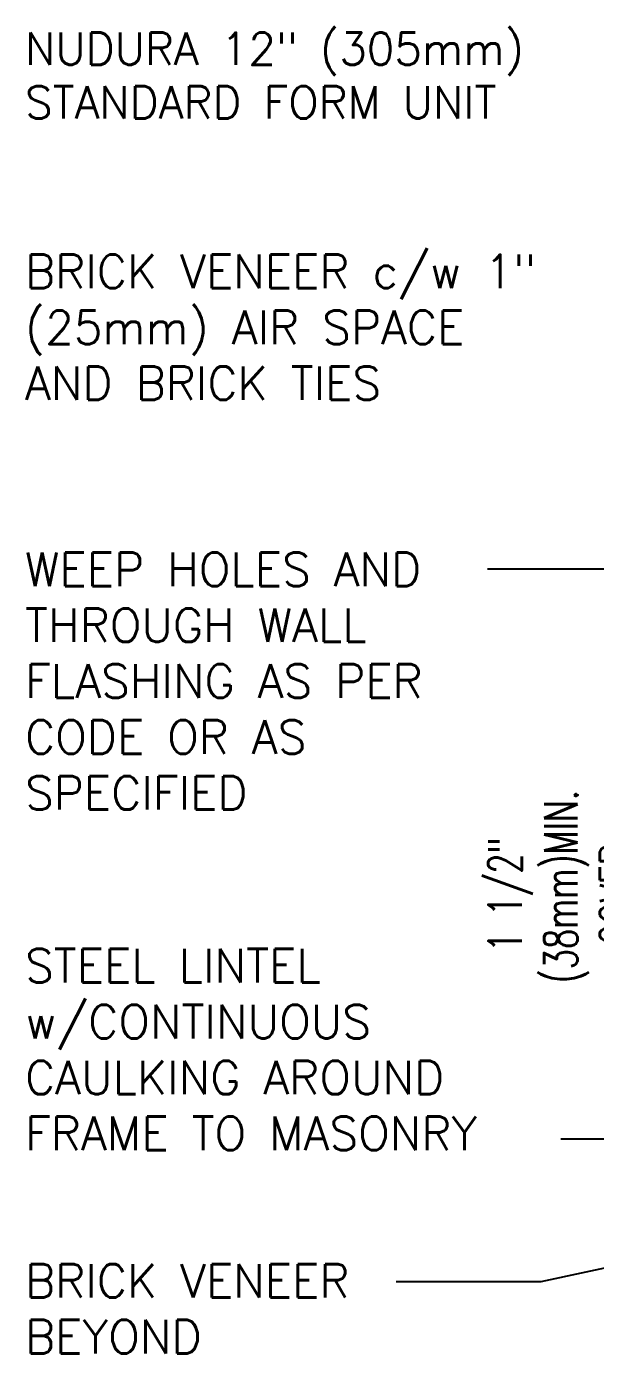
# Model space of a CAD drawing. Header units: inches. Extents: x 14 to 153, y 77 to 161.
# Drawn here: x 96.49 to 109.23, y 131.11 to 160.79 of the extents above; entities that cross this region are included whole.
import ezdxf

# ---------------------------------------------------------------- set-up
doc = ezdxf.new("R2010")
doc.units = ezdxf.units.IN
doc.header["$LTSCALE"] = 0.5
doc.header["$MEASUREMENT"] = 0
doc.layers.add('TEXT', color=4, linetype='Continuous')
doc.styles.add('DIM', font='romans.shx', dxfattribs={"width": 0.7})
doc.styles.add('ROMANS', font='romans.shx', dxfattribs={"height": 0.75})
doc.styles.get("Standard").update_dxf_attribs({"font": 'romans.shx', "height": 0.75})
doc.dimstyles.new('ext_12', dxfattribs={"dimscale": 12, "dimtxt": 0.09375, "dimasz": 0.09375, "dimexe": 0.09375, "dimexo": 0.0625, "dimgap": 0.0625, "dimtad": 1, "dimdec": 1, "dimzin": 2, "dimdsep": 46, "dimlunit": 4, "dimtxsty": 'DIM', "dimcen": 0.09, "dimdle": 0.09375, "dimclrt": 4, "dimadec": 0, "dimazin": 0, "dimtfac": 1, "dimtdec": 1, "dimtmove": 1, "dimatfit": 3, "dimfxl": 1, "dimfrac": 2, "dimtolj": 1, "dimtzin": 0, "dimarcsym": 0})
doc.dimstyles.new('ext_8', dxfattribs={"dimscale": 8, "dimtxt": 0.09375, "dimasz": 0.09375, "dimexe": 0.09375, "dimexo": 0.0625, "dimgap": 0.0625, "dimtad": 1, "dimdec": 1, "dimzin": 3, "dimdsep": 46, "dimlunit": 4, "dimtxsty": 'DIM', "dimcen": 0.09, "dimdle": 0.09375, "dimclrt": 4, "dimadec": 0, "dimazin": 0, "dimtfac": 1, "dimtdec": 1, "dimtmove": 2, "dimatfit": 3, "dimfxl": 1, "dimfrac": 2, "dimtolj": 1, "dimtzin": 0, "dimarcsym": 0})

# ---------------------------------------------------------------- blocks, each defined once
blk = doc.blocks.new('*D3')
at = {"layer": 'Defpoints', "color": 0, "transparency": 16777216}
for p in [(110.987, 142.119), (121.96, 142.119), (119.574, 140.619)]:
    blk.add_point(p, dxfattribs=at)
at = {"layer": 'TEXT', "color": 0, "lineweight": -2, "transparency": 16777216}
for p, q in [((110.987, 142.869), (110.987, 143.619)), ((121.46, 142.119), (110.237, 142.119)), ((110.987, 140.619), (110.987, 142.119)), ((119.074, 140.619), (110.237, 140.619)), ((110.987, 139.869), (110.987, 139.119))]:
    blk.add_line(p, q, dxfattribs=at)
at = {"layer": 'TEXT', "color": 0, "transparency": 16777216}
for points in [[(110.862, 142.869), (111.112, 142.869), (110.987, 142.119)], [(110.862, 139.869), (111.112, 139.869), (110.987, 140.619)]]:
    blk.add_solid(points, dxfattribs=at)
at = {"layer": 'TEXT', "color": 4, "transparency": 16777216, "insert": (108.449, 141.369), "char_height": 0.75, "attachment_point": 5, "rotation": 90, "style": 'DIM'}
blk.add_mtext('\\A1;1 1/2" \\P (38mm)MIN. \\PCOVER', dxfattribs=at)

msp = doc.modelspace()

# ---------------------------------------------------------------- linework, layer by layer
at = {"layer": 'TEXT'}
msp.add_lwpolyline([(112.666, 155.879, 0, 0.36, 0), (111.586, 155.879, 0, 0, 0), (107.666, 155.879, 0, 0, 0)], format="xyseb", dxfattribs=at)

# ---------------------------------------------------------------- texts
at = {"layer": 'TEXT', "insert": (96.455, 159.692), "char_height": 0.72, "width": 12.99064, "attachment_point": 4}
msp.add_mtext('NUDURA 12" (305mm) STANDARD FORM UNIT', dxfattribs=at)
at = {"layer": 'TEXT', "char_height": 0.75, "attachment_point": 4, "style": 'ROMANS'}
for s, insert, width in [('BRICK VENEER c/w 1" (25mm) AIR SPACE AND BRICK TIES', (96.455, 154.062), 12.54928), ('WEEP HOLES AND THROUGH WALL FLASHING AS PER CODE OR AS SPECIFIED', (96.455, 146.148), 12.54928), ('STEEL LINTEL w/CONTINUOUS CAULKING AROUND FRAME TO MASONRY', (96.455, 137.905), 12.54928), ('BRICK VENEER BEYOND', (96.455, 132.107), 8.84283)]:
    msp.add_mtext(s, dxfattribs=dict(at, insert=insert, width=width))

# ---------------------------------------------------------------- dimensions: what is measured, and where the dimension line sits
at = {"layer": 'TEXT'}
dim = msp.add_linear_dim(base=(110.987, 142.119), p1=(119.574, 140.619), p2=(121.96, 142.119), angle=90, text='<> \\P (38mm)MIN. \\PCOVER', dimstyle='ext_8', dxfattribs=at)
dim.commit()
dim.dimension.update_dxf_attribs({"geometry": '*D3', "text_midpoint": (108.449, 141.369), "dimtype": 160})

# ---------------------------------------------------------------- leaders
for points in [[(116.466, 143.57), (109.695, 148.65), (106.806, 148.65)], [(115.325, 139.119), (110.579, 135.899), (108.452, 135.899)], [(113.941, 133.994), (108.006, 132.707), (104.761, 132.707)]]:
    msp.add_leader(points, dimstyle='ext_12', override={"dimgap": 0.0625, "dimtad": 0}, dxfattribs=at)

doc.saveas('drawing.dxf')
